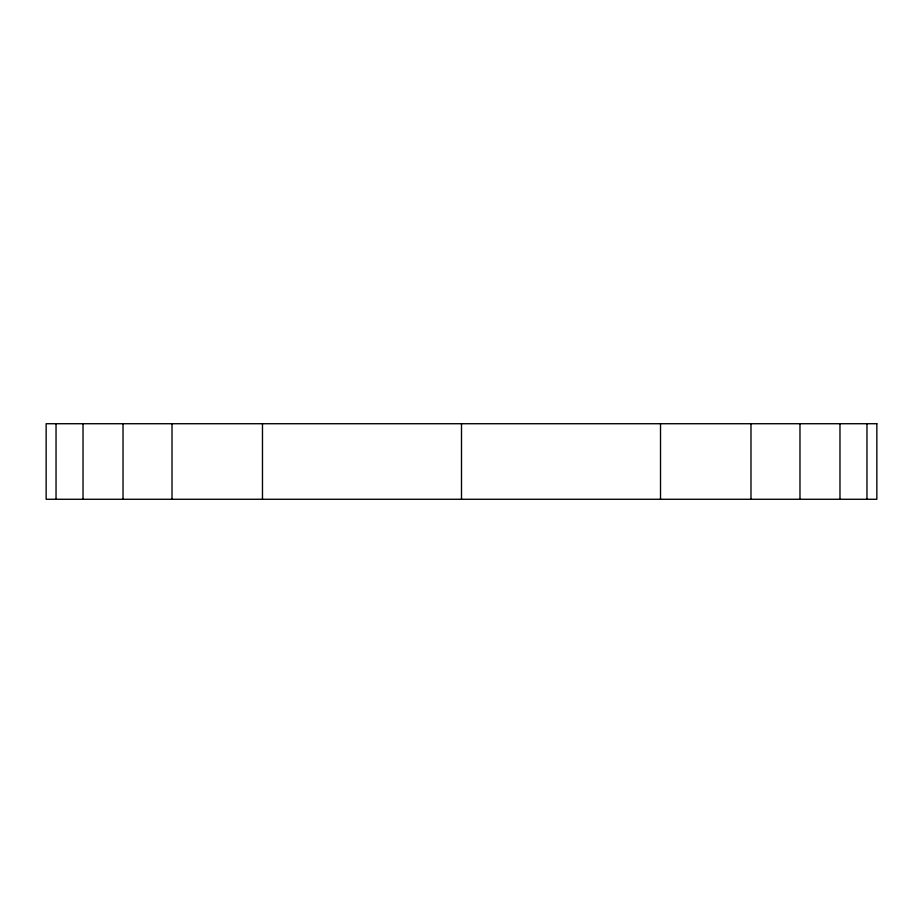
<?xml version="1.0" encoding="UTF-8"?>
<svg xmlns="http://www.w3.org/2000/svg" width="923" height="923" viewBox="0 0 923 923"><rect width="100%" height="100%" fill="white"/><g stroke="black" fill="none" stroke-linecap="round" stroke-linejoin="round"><path stroke-width="1.38" d="M866.962 423.726L866.962 499.274M839.976 423.726L839.976 499.274M799.976 423.726L799.976 499.274M750.987 423.726L750.987 499.274M660.522 423.726L660.522 499.274M461.5 423.726L461.5 499.274M262.478 423.726L262.478 499.274M172.013 423.726L172.013 499.274M123.024 423.726L123.024 499.274M83.024 423.726L83.024 499.274M56.038 423.726L56.038 499.274M876.85 423.726L46.15 423.726L46.15 499.274L876.85 499.274L876.85 423.726"/></g></svg>
